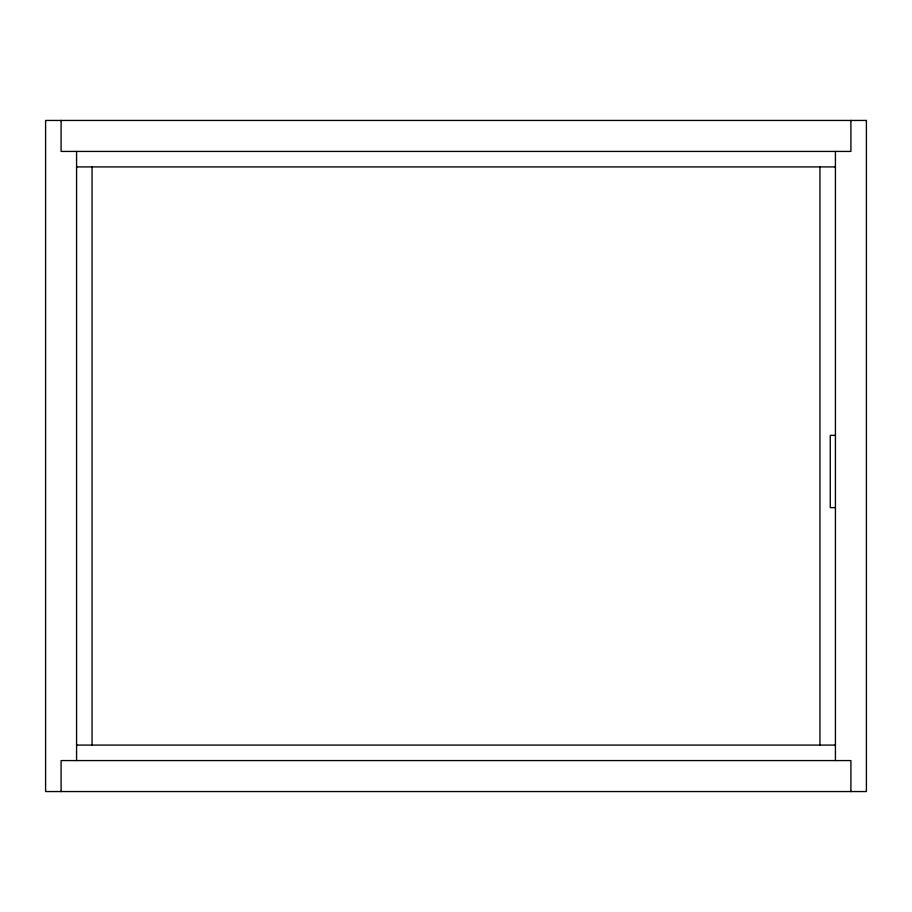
<?xml version="1.0" encoding="UTF-8"?>
<svg xmlns="http://www.w3.org/2000/svg" width="912" height="912" viewBox="0 0 912 912"><rect width="100%" height="100%" fill="white"/><g stroke="black" fill="none" stroke-linecap="round" stroke-linejoin="round"><path stroke-width="1.37" d="M76.574 166.919L835.426 166.919M835.426 435.355L830.262 435.355L830.262 507.619L835.426 507.619M76.574 745.081L835.426 745.081M850.919 120.452L850.919 151.426L61.081 151.426L61.081 120.452M850.919 791.548L850.919 760.574L61.081 760.574L61.081 791.548M835.426 151.426L835.426 760.574M819.945 166.919L819.945 745.081M92.055 166.919L92.055 745.081M76.574 151.426L76.574 760.574M866.4 120.452L45.6 120.452L45.6 791.548L866.4 791.548L866.4 120.452"/></g></svg>
